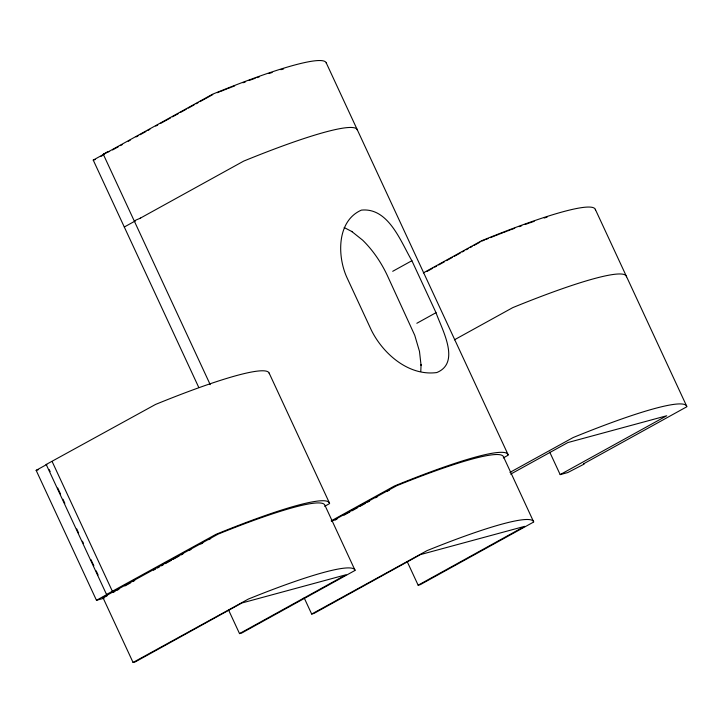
<?xml version="1.0" encoding="UTF-8"?>
<svg xmlns="http://www.w3.org/2000/svg" width="723" height="723" viewBox="0 0 723 723"><rect width="100%" height="100%" fill="white"/><g stroke="black" fill="none" stroke-linecap="round" stroke-linejoin="round"><path stroke-width="1.08" d="M420.786 371.333L421.075 364.717L421.057 365.278L419.476 351.342L414.749 335.309L387.139 275.092C381.012 262.169 372.851 250.158 362.612 240.135L351.658 231.396L352.137 231.685L344.175 227.537M46.209 464.518L46.805 464.455L36.15 470.339L96.466 600.289L107.121 594.396L106.534 594.46L46.2 464.473L155.544 404.437A191.152 20.976 -24.9 0 1 269.29 373.61L269.29 373.655M106.534 594.46L215.861 534.387A191.152 20.976 -24.9 0 1 329.607 503.56L324.699 506.308M109.652 151.45L106.914 152.137L103.29 154.27L210.221 384.645M198.744 387.401L93.231 160.09L212.616 94.189A191.152 20.976 -24.9 0 1 326.371 63.362L326.371 63.407M100.741 156.475L102.711 155.391M112.535 149.959L118.436 146.706M120.398 145.621L122.368 144.537M128.26 141.274L130.221 140.19M136.123 136.936L138.084 135.852M140.054 134.758L145.947 131.505M147.917 130.42L149.878 129.336M155.779 126.073L157.741 124.989M160.696 123.362L170.52 117.93M172.49 116.846L178.382 113.592M180.352 112.508L186.245 109.245M188.215 108.161L194.107 104.907M196.078 103.823L198.039 102.729M200.009 101.645L212.779 94.586M124.293 227.013L135.12 221.03M140.036 218.319L243.678 161.112A191.152 20.976 -24.9 0 1 357.433 130.285L357.433 130.33M392.706 271.306L411.884 260.714C400.894 242.024 388.613 207.32 361.383 210.122C336.367 221.111 337.207 257.09 347.248 278.228L371.369 330.203C383.063 353.863 408.793 376.312 436.782 372.553C461.274 362.621 441.482 328.613 436.014 312.688L411.884 260.714M423.335 272.896L481.717 240.705A191.152 20.976 -24.9 0 1 595.463 209.869L595.472 209.914M426.841 271.505L432.743 268.242M434.704 267.158L436.674 266.073M438.635 264.989L444.537 261.726M446.498 260.642L452.399 257.388M454.36 256.304L460.262 253.041M462.223 251.956L464.193 250.872M466.154 249.787L468.124 248.703M470.086 247.618L472.056 246.525M474.017 245.44L479.918 242.187M416.828 323.28L436.014 312.688M454.406 339.819L512.779 307.618A191.152 20.976 -24.9 0 1 626.525 276.792L626.534 276.837M239.521 633.601L346.073 574.749L241.853 603L135.309 661.852L133.059 662.458L102.901 597.487L218.21 534.08A186.082 20.416 -24.9 0 1 324.862 505.178L355.092 570.402L241.771 632.996L239.521 633.601L228.685 610.257M105.151 596.873L107.121 595.788M113.041 592.517L115.011 591.423M116.99 590.339L118.961 589.245M124.88 585.973L130.8 582.711M132.77 581.617L134.74 580.533M153.493 570.176L155.463 569.082M157.433 567.998L159.412 566.904M161.383 565.811L163.353 564.726M165.332 563.633L171.252 560.37M173.222 559.277L179.141 556.005M181.112 554.921L183.091 553.827M189.01 550.555L190.98 549.471M200.849 544.021L202.82 542.928M208.739 539.656L210.709 538.572M331.179 520.894L394.478 485.973A191.152 20.976 -24.9 0 1 508.224 455.147L503.307 457.912M331.776 521.319L396.828 485.675A186.082 20.416 -24.9 0 1 503.479 456.773L533.71 521.997L420.388 584.591L418.147 585.196L407.302 561.843M335.065 520.135L337.045 519.042M343.949 515.228L349.869 511.956M351.839 510.872L357.758 507.6M359.738 506.507L365.648 503.235M367.627 502.151L369.598 501.057M375.517 497.786L377.487 496.701M387.356 491.251L389.326 490.158M133.059 662.458L248.369 599.06A186.082 20.416 -24.9 0 1 355.02 570.149M509.941 472.408L573.095 437.569A191.152 20.976 -24.9 0 1 686.85 406.742L583.759 463.723L584.365 463.705L583 464.681L567.781 472.553L560.171 474.613L549.724 452.101M510.637 474.161L567.862 442.557L666.723 415.761L560.171 474.613M304.139 597.804L311.676 614.053L426.995 550.646A186.082 20.416 -24.9 0 1 533.637 521.744M418.147 585.196L524.69 526.344L420.479 554.586L313.927 613.438L311.676 614.053M481.88 241.102L484.564 240.009M104.6 153.972L103.29 154.27M93.231 160.09L95.4 159.503M36.15 470.339L38.319 469.751M102.901 597.487L104.401 597.081M96.466 600.289L104.076 598.219M140.614 218.111L135.996 220.018L134.767 221.175M595.318 209.363L686.705 406.227M326.227 62.856L508.079 454.64M269.146 373.104L329.462 503.045M52.128 461.509L112.454 591.459M49.182 469.57L50.131 471.613M57.732 487.989L60.578 494.125M62.955 499.241L64.853 503.335M76.728 528.911L78.626 533.005M82.422 541.193L83.38 543.244M90.971 559.611L93.827 565.748M96.195 570.863L98.102 574.957M217.433 92.707A187.555 20.578 -24.9 0 1 219.394 91.911M220.37 91.523A187.555 20.578 -24.9 0 1 223.29 90.366M224.257 89.977A187.555 20.578 -24.9 0 1 227.139 88.839M228.097 88.468A187.555 20.578 -24.9 0 1 230.944 87.356M231.884 86.986A187.555 20.578 -24.9 0 1 234.695 85.901M242.946 82.774A187.555 20.578 -24.9 0 1 245.639 81.771M249.173 80.47A187.555 20.578 -24.9 0 1 251.785 79.512M252.652 79.205A187.555 20.578 -24.9 0 1 255.219 78.283M256.909 77.677A187.555 20.578 -24.9 0 1 259.412 76.792M269.055 73.493A187.555 20.578 -24.9 0 1 272.128 72.481M280.886 69.706A187.555 20.578 -24.9 0 1 283.651 68.875M485.549 239.611A187.555 20.578 -24.9 0 1 488.495 238.427M490.447 237.641A187.555 20.578 -24.9 0 1 495.282 235.725M496.24 235.355A187.555 20.578 -24.9 0 1 499.096 234.234M500.036 233.863A187.555 20.578 -24.9 0 1 502.856 232.77M503.795 232.417A187.555 20.578 -24.9 0 1 506.57 231.351M507.492 230.999A187.555 20.578 -24.9 0 1 510.239 229.959M511.143 229.625A187.555 20.578 -24.9 0 1 514.74 228.278M519.15 226.661A187.555 20.578 -24.9 0 1 521.753 225.712M525.16 224.492A187.555 20.578 -24.9 0 1 528.513 223.308M529.335 223.018A187.555 20.578 -24.9 0 1 534.216 221.337M544.22 218.021A187.555 20.578 -24.9 0 1 547.139 217.099"/></g></svg>
